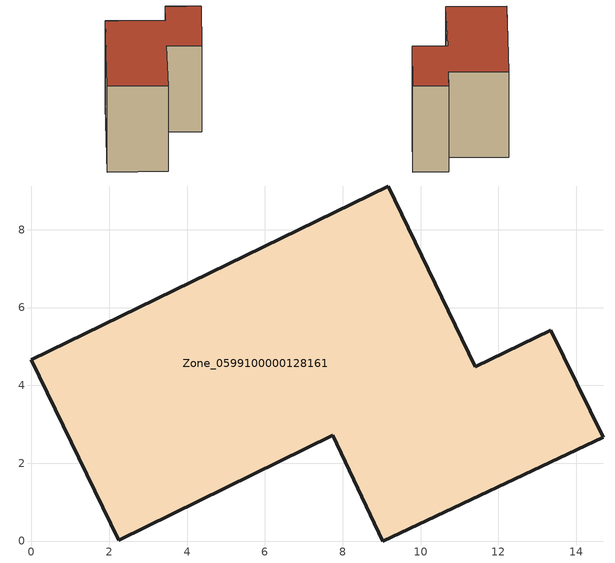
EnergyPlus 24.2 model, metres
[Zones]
Zone_0599100000128161
 floor ground (C_G): 7.74,2.72 2.24,0.01 0,4.66 9.17,9.12 11.41,4.48 13.35,5.42 14.69,2.66 9.02,0 z0
 wall outside (C_F): 9.17,9.12 0,4.66 2.24,0.01 7.74,2.72 9.02,0 14.69,2.66 13.35,5.42 11.41,4.48 9.17,9.12 z0:8.67
 roof outside (C_R): 9.02,0 14.69,2.66 13.35,5.42 11.41,4.48 9.17,9.12 0,4.66 2.24,0.01 7.74,2.72 z8.67
[BUILDING]
Pand.0599100000128161: North Axis=0; Terrain=City; Loads Convergence Tolerance Value=0.04; Temperature Convergence Tolerance Value=0.4; Solar Distribution=FullExterior; Maximum Number of Warmup Days=25; Minimum Number of Warmup Days=1
[Site:Location]
Rotterdam.The.Hague.AP_ZH_NLD Design_Conditions: Latitude=51.96; Longitude=4.45; Time Zone=1; Elevation=-4.5
[SITE:GROUNDTEMPERATURE:BUILDINGSURFACE]
18, 18, 18, 18, 18, 18, 18, 18, 18, 18, 18, 18
[MATERIAL] Thermal Absorptance=0.9; Solar Absorptance=0.7; Visible Absorptance=0.7
Name | Roughness | Thickness | Conductivity | Density | Specific Heat
G.TC.1946-1964 | MediumSmooth | 0.15 | 1 | 540 | 1210
F.TC.1946-1964 | Rough | 0.3 | 0.857143 | 1920 | 840
R.TC.1946-1964 | MediumRough | 0.2 | 0.235294 | 1500 | 1000
[CONSTRUCTION]
C_G: G.TC.1946-1964
C_F: F.TC.1946-1964
C_R: R.TC.1946-1964
[ZONE]
Zone_0599100000128161: Type=1; Multiplier=1; Ceiling Height=Autocalculate; Volume=Autocalculate; Floor Area=autocalculate; Part of Total Floor Area=Yes
[ZONEINFILTRATION:DESIGNFLOWRATE]
Infil_Zone_0599100000128161: Zone or ZoneList or Space or SpaceList=Zone_0599100000128161; Schedule=AlwaysOn; Design Flow Rate Calculation Method=Flow/Area; Flow Rate per Floor Area=0.003; Constant Term Coefficient=1; Temperature Term Coefficient=0; Velocity Term Coefficient=0; Velocity Squared Term Coefficient=0
[HVACTEMPLATE:ZONE:IDEALLOADSAIRSYSTEM]
Zone_0599100000128161: Maximum Heating Supply Air Temperature=50; Minimum Cooling Supply Air Temperature=13; Maximum Heating Supply Air Humidity Ratio=0.0156; Minimum Cooling Supply Air Humidity Ratio=0.0077; Heating Limit=NoLimit; Cooling Limit=NoLimit; Dehumidification Control Type=ConstantSensibleHeatRatio; Cooling Sensible Heat Ratio=0.7; Dehumidification Setpoint=60; Humidification Control Type=None; Humidification Setpoint=30; Outdoor Air Method=None; Outdoor Air Flow Rate per Person=0.00944; Outdoor Air Flow Rate per Zone Floor Area=0; Outdoor Air Flow Rate per Zone=0; Demand Controlled Ventilation Type=None; Outdoor Air Economizer Type=NoEconomizer; Heat Recovery Type=None; Sensible Heat Recovery Effectiveness=0.7; Latent Heat Recovery Effectiveness=0.65
[ZONECONTROL:THERMOSTAT]
ThermostatControl_Zone_0599100000128161: Zone or ZoneList=Zone_0599100000128161; Control Type Schedule=DualSetpointControlType; Control 1=Thermostat_Zone_0599100000128161; Temperature Difference Between Cutout And Setpoint=0
[THERMOSTATSETPOINT:DUALSETPOINT]
Thermostat_Zone_0599100000128161: Heating Setpoint Temperature Schedule=HeatingSetpoint_Zone_0599100000128161; Cooling Setpoint Temperature Schedule=CoolingSetpoint_Zone_0599100000128161
[SCHEDULE:COMPACT]
HeatingSetpoint_Zone_0599100000128161: Through: 12/31, For: AllDays, Until: 24:00, 21
CoolingSetpoint_Zone_0599100000128161: Through: 12/31, For: AllDays, Until: 24:00, 24
DualSetpointControlType: Through: 12/31, For: AllDays, Until: 24:00, 4
AlwaysOn: Through: 12/31, For: AllDays, Until: 24:00, 1
